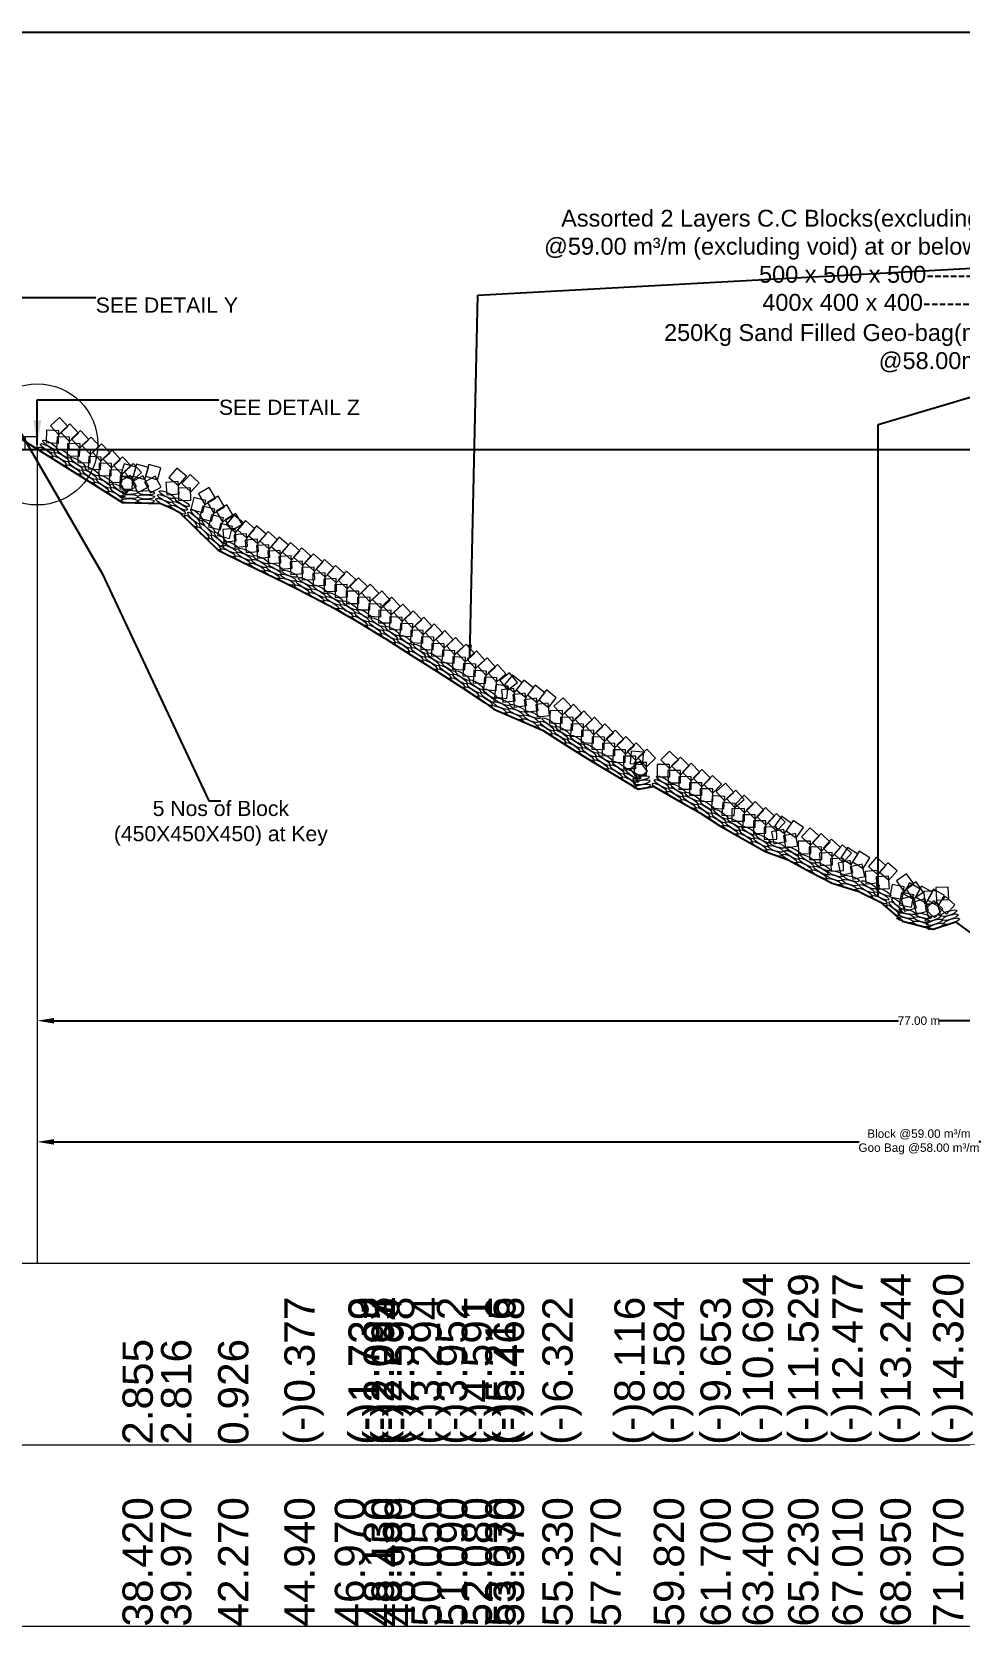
# Model space of a CAD drawing. Header units: inches. Extents: x 89000 to 215021, y -28933 to 1384.
# Drawn here: x 162422 to 165180, y -3401 to 1384 of the extents above; entities that cross this region are included whole.
import ezdxf

# ---------------------------------------------------------------- set-up
doc = ezdxf.new("R2010")
doc.units = ezdxf.units.IN
doc.header["$LTSCALE"] = 7
doc.header["$MEASUREMENT"] = 0
doc.header["$PDMODE"] = 3
for name, color, linetype, lineweight in [('Bed Level Divider', 7, 'Continuous', 9), ('Cross section Data Border', 7, 'Continuous', 9), ('Cross Section Labels', 7, 'Continuous', 9), ('Existing_Bed_Level for Xsection', 7, 'Continuous', 25), ('Long Section Labels', 7, 'Continuous', 9)]:
    doc.layers.add(name, color=color, linetype=linetype, lineweight=lineweight)
doc.styles.get("Standard").update_dxf_attribs({"font": 'arial.ttf'})
doc.dimstyles.new('Appron Lebeling Style', dxfattribs={"dimtxt": 50, "dimasz": 50, "dimexe": 0.18, "dimexo": 0.0625, "dimgap": 0.09, "dimtad": 0, "dimtih": 1, "dimtoh": 1, "dimdec": 4, "dimzin": 0, "dimdsep": 46, "dimtxsty": 'Standard', "dimcen": 0.09, "dimse1": 1, "dimse2": 1, "dimadec": 0, "dimazin": 0, "dimtfac": 1, "dimtdec": 4, "dimtofl": 0, "dimtmove": 0, "dimatfit": 3, "dimfxl": 1, "dimtolj": 1, "dimtzin": 0, "dimarcsym": 0})
doc.dimstyles.get("Standard").update_dxf_attribs({"dimtxt": 0.18, "dimasz": 0.18, "dimexe": 0.18, "dimexo": 0.0625, "dimgap": 0.09, "dimtad": 0, "dimtih": 1, "dimtoh": 1, "dimdec": 4, "dimzin": 0, "dimdsep": 46, "dimtxsty": 'Standard', "dimcen": 0.09, "dimadec": 0, "dimazin": 0, "dimtfac": 1, "dimtdec": 4, "dimtofl": 0, "dimtmove": 0, "dimatfit": 3, "dimfxl": 1, "dimtolj": 1, "dimtzin": 0, "dimarcsym": 0})

# ---------------------------------------------------------------- blocks, each defined once
blk = doc.blocks.new('*D1')
at = {"layer": 'Cross Section Labels', "color": 0, "lineweight": -2, "transparency": 16777216}
for p, q in [((162487.4, -1552.7), (164996.9, -1552.7)), ((167628.8, -1552.7), (165119.3, -1552.7))]:
    blk.add_line(p, q, dxfattribs=at)
at = {"layer": 'Cross Section Labels', "color": 0, "transparency": 16777216}
for points in [[(162487.4, -1544.4), (162487.4, -1561), (162437.4, -1552.7)], [(167628.8, -1544.4), (167628.8, -1561), (167678.8, -1552.7)]]:
    blk.add_solid(points, dxfattribs=at)
at = {"layer": 'Defpoints', "color": 0, "transparency": 16777216}
for p in [(162437.4, 144.7), (167678.8, -1467.7), (167678.8, -1552.7)]:
    blk.add_point(p, dxfattribs=at)
at = {"layer": 'Cross Section Labels', "color": 0, "transparency": 16777216, "insert": (165058.1, -1552.7), "char_height": 25, "attachment_point": 5}
blk.add_mtext('\\A1;77.00 m', dxfattribs=at)
blk = doc.blocks.new('*D2')
at = {"layer": 'Cross Section Labels', "color": 0, "lineweight": -2, "transparency": 16777216}
for p, q in [((162487.4, -1912.7), (164880.2, -1912.7)), ((167628.8, -1912.7), (165236, -1912.7))]:
    blk.add_line(p, q, dxfattribs=at)
at = {"layer": 'Cross Section Labels', "color": 0, "transparency": 16777216}
for points in [[(162487.4, -1904.4), (162487.4, -1921), (162437.4, -1912.7)], [(167628.8, -1904.4), (167628.8, -1921), (167678.8, -1912.7)]]:
    blk.add_solid(points, dxfattribs=at)
at = {"layer": 'Defpoints', "color": 0, "transparency": 16777216}
for p in [(162437.4, 144.7), (167678.8, -1467.7), (167678.8, -1912.7)]:
    blk.add_point(p, dxfattribs=at)
at = {"layer": 'Cross Section Labels', "color": 0, "transparency": 16777216, "insert": (165058.1, -1912.7), "char_height": 25, "attachment_point": 5}
blk.add_mtext('\\A1;Block @59.00 m³/m ^JGoo Bag @58.00 m³/m ', dxfattribs=at)

msp = doc.modelspace()

# ---------------------------------------------------------------- linework, layer by layer
msp.add_lwpolyline([(157568.09036, 1384.10087), (169568.09036, 1384.10087), (169568.09036, -7101.09913), (157568.09036, -7101.09913)], close=True)
at = {"layer": 'Bed Level Divider'}
msp.add_line((162437.4421, 144.71449), (162437.4421, -2272.68551), dxfattribs=at)
at = {"layer": 'Cross section Data Border'}
for points in [[(168525.40624, -3352.68551), (158235.38224, -3352.68551), (158235.38224, -2272.68551), (168525.40624, -2272.68551)], [(158235.38224, -2812.68551), (168525.40624, -2812.68551)]]:
    msp.add_lwpolyline(points, dxfattribs=at)
at = {"layer": 'Cross Section Labels'}
msp.add_circle((162437.4421, 159.47449), 180, dxfattribs=at)
at = {"layer": 'Existing_Bed_Level for Xsection'}
for points in [[(162005.16611, 415.70021), (162690.76811, -12.70879), (162805.15811, -15.58699), (162840.58211, -32.11819), (162859.03211, -42.15499), (162974.89811, -155.06899), (163059.76811, -195.95419), (163171.94411, -251.23039), (163177.84811, -253.51819), (163210.32011, -269.60659), (163321.75811, -328.20379), (163362.34811, -351.30319), (163363.82411, -351.74599), (163407.36611, -378.01879), (163408.10411, -378.16639), (163430.98211, -392.70499), (163467.88211, -415.14019), (163470.09611, -416.54239), (163549.06211, -466.50499), (163625.81411, -515.06539), (163698.87611, -562.22359), (163768.98611, -608.34859), (163794.07811, -626.94619), (163938.72611, -689.97139), (164010.31211, -734.91559), (164081.89811, -779.19559), (164152.74611, -822.36859), (164223.59411, -864.43459), (164270.08811, -856.90699), (164340.19811, -896.98039), (164408.83211, -935.79919), (164466.39611, -973.80619), (164534.29211, -1012.62499), (164601.45011, -1050.26299), (164669.34611, -1074.24799), (164735.02811, -1109.96719), (164800.71011, -1144.21039), (164879.67611, -1169.15479), (164943.88211, -1200.81499), (165009.56411, -1256.68159), (165100.33811, -1280.22379), (165166.75811, -1259.04319), (165233.91611, -1308.41539)], [(160941.27129, 144.71449), (169611.29529, 144.71449)]]:
    msp.add_lwpolyline(points, dxfattribs=at)
at = {"layer": 'Long Section Labels'}
for points in [[(162528.44069, 212.88019), (162503.28029, 239.87212), (162476.28836, 214.71172), (162501.44876, 187.71979)], [(162501.90385, 200.28642), (162465.0271, 201.59619), (162463.71733, 164.71944), (162500.59408, 163.40967)], [(162559.73372, 193.32626), (162534.57332, 220.31819), (162507.58139, 195.15779), (162532.74179, 168.16586)], [(162591.02675, 173.77233), (162565.86635, 200.76426), (162538.87442, 175.60385), (162564.03482, 148.61193)], [(162437.4421, 181.61449), (162400.5421, 181.61449), (162400.5421, 144.71449), (162437.4421, 144.71449)], [(162533.19688, 180.73248), (162496.32013, 182.04225), (162495.01036, 145.1655), (162531.88711, 143.85574)], [(162564.48991, 161.17855), (162527.61316, 162.48832), (162526.30339, 125.61157), (162563.18014, 124.3018)], [(162622.31978, 154.21839), (162597.15938, 181.21032), (162570.16745, 156.04992), (162595.32785, 129.05799)], [(162653.61281, 134.66446), (162628.45241, 161.65639), (162601.46048, 136.49599), (162626.62088, 109.50406)], [(162595.78294, 141.62462), (162558.90619, 142.93439), (162557.59642, 106.05764), (162594.47317, 104.74787)], [(162627.07597, 122.07068), (162590.19922, 123.38045), (162588.88945, 86.50371), (162625.7662, 85.19394)], [(162658.369, 102.51675), (162621.49225, 103.82652), (162620.18248, 66.94977), (162657.05923, 65.64)], [(162684.90584, 115.11053), (162659.74544, 142.10246), (162632.75351, 116.94206), (162657.91391, 89.95013)], [(162716.19887, 95.55659), (162691.03847, 122.54852), (162664.04654, 97.38812), (162689.20694, 70.39619)], [(162730.95454, 91.46575), (162695.56548, 101.91678), (162685.11444, 66.52771), (162720.50351, 56.07668)], [(162747.4919, 76.00266), (162722.33149, 102.99459), (162695.33957, 77.83419), (162720.49997, 50.84226)], [(162767.84287, 90.53759), (162732.4538, 100.98862), (162722.00277, 65.59955), (162757.39183, 55.14852)], [(162804.73119, 89.60943), (162769.34213, 100.06046), (162758.89109, 64.6714), (162794.28016, 54.22036)], [(162689.66203, 82.96282), (162652.78528, 84.27259), (162651.47551, 47.39584), (162688.35226, 46.08607)], [(162714.50629, 67.12931), (162682.08543, 49.50836), (162699.70638, 17.0875), (162732.12724, 34.70844)], [(162720.95506, 63.40889), (162684.07831, 64.71865), (162682.76854, 27.84191), (162719.64529, 26.53214)], [(162751.39462, 66.20115), (162718.97376, 48.5802), (162736.5947, 16.15934), (162769.01556, 33.78029)], [(162788.28294, 65.27299), (162755.86208, 47.65205), (162773.48303, 15.23118), (162805.90389, 32.85213)], [(162855.82212, 49.59956), (162819.05968, 46.41636), (162822.24287, 9.65392), (162859.00532, 12.83712)], [(162880.63104, 65.32611), (162852.37576, 89.05897), (162828.6429, 60.80369), (162856.89818, 37.07082)], [(162919.02185, 45.04159), (162892.28112, 70.46881), (162866.85391, 43.72809), (162893.59463, 18.30087)], [(162893.29187, 30.87208), (162856.40319, 29.95798), (162857.3173, -6.9307), (162894.20597, -6.01659)], [(162938.45517, -6.92002), (162902.6977, 2.19116), (162893.58653, -33.56631), (162929.344, -42.67749)], [(162967.06119, -0.24895), (162948.20678, 31.47046), (162916.48736, 12.61605), (162935.34177, -19.10336)], [(162993.4879, -26.00238), (162974.63349, 5.71704), (162942.91408, -13.13737), (162961.76848, -44.85678)], [(162964.88189, -32.67344), (162929.12442, -23.56227), (162920.01325, -59.31973), (162955.77071, -68.43091)], [(163019.91461, -51.7558), (163001.06021, -20.03638), (162969.34079, -38.89079), (162988.1952, -70.61021)], [(163046.34133, -77.50922), (163027.48692, -45.78981), (162995.76751, -64.64421), (163014.62191, -96.36363)], [(162991.3086, -58.42686), (162955.55113, -49.31569), (162946.43996, -85.07316), (162982.19743, -94.18433)], [(163017.73532, -84.18028), (162981.97785, -75.06911), (162972.86667, -110.82658), (163008.62414, -119.93775)], [(163025.93866, -90.30236), (162989.13983, -93.03296), (162991.87042, -129.83179), (163028.66925, -127.10119)], [(163050.93922, -74.88228), (163022.97811, -50.80353), (162998.89936, -78.76464), (163026.86047, -102.84339)], [(163084.18284, -90.89703), (163056.22172, -66.81828), (163032.14297, -94.77939), (163060.10409, -118.85814)], [(163117.42645, -106.91178), (163089.46534, -82.83303), (163065.38659, -110.79414), (163093.3477, -134.87289)], [(163059.18227, -106.31711), (163022.38344, -109.04771), (163025.11404, -145.84654), (163061.91287, -143.11594)], [(163092.42589, -122.33186), (163055.62706, -125.06245), (163058.35765, -161.86128), (163095.15648, -159.13069)], [(163126.18792, -138.93594), (163089.36622, -141.3386), (163091.76887, -178.16029), (163128.59057, -175.75764)], [(163151.32486, -123.7392), (163123.57937, -99.4123), (163099.25248, -127.15779), (163126.99797, -151.48469)], [(163184.42448, -140.04947), (163156.67899, -115.72258), (163132.3521, -143.46807), (163160.09759, -167.79496)], [(163217.52411, -156.35975), (163189.77862, -132.03285), (163165.45172, -159.77834), (163193.19721, -184.10524)], [(163159.28754, -155.24622), (163122.46584, -157.64887), (163124.8685, -194.47056), (163161.69019, -192.06791)], [(163192.38716, -171.55649), (163155.56547, -173.95914), (163157.96812, -210.78084), (163194.78981, -208.37819)], [(163225.85605, -187.45952), (163189.02924, -189.78251), (163191.35223, -226.60932), (163228.17904, -224.28633)], [(163251.02581, -172.31719), (163223.33301, -147.93033), (163198.94615, -175.62313), (163226.63895, -200.00999)], [(163286.03877, -190.49954), (163258.94146, -165.45267), (163233.89459, -192.54999), (163260.9919, -217.59685)], [(163318.69882, -207.6731), (163291.6015, -182.62623), (163266.55464, -209.72355), (163293.65195, -234.77042)], [(163260.51155, -205.03117), (163223.63948, -206.46638), (163225.07468, -243.33845), (163261.94676, -241.90325)], [(163293.1716, -222.20473), (163256.29952, -223.63994), (163257.73473, -260.51202), (163294.60681, -259.07681)], [(163351.35887, -224.84666), (163324.26155, -199.7998), (163299.21469, -226.89711), (163326.312, -251.94398)], [(163384.01892, -242.02022), (163356.9216, -216.97336), (163331.87473, -244.07067), (163358.97205, -269.11754)], [(163418.95227, -262.39115), (163392.70353, -236.45635), (163366.76873, -262.70509), (163393.01747, -288.63989)], [(163325.83165, -239.37829), (163288.95957, -240.8135), (163290.39478, -277.68558), (163327.26686, -276.25037)], [(163358.4917, -256.55186), (163321.61962, -257.98706), (163323.05483, -294.85914), (163359.92691, -293.42393)], [(163392.95558, -276.06518), (163356.05616, -276.27248), (163356.26346, -313.1719), (163393.16288, -312.9646)], [(163452.97631, -282.57514), (163427.39806, -255.97884), (163400.80176, -281.55708), (163426.38, -308.15338)], [(163486.44427, -303.19376), (163461.48974, -276.01139), (163434.30737, -300.96592), (163459.2619, -328.14829)], [(163426.63908, -295.58119), (163389.74639, -294.84662), (163389.01182, -331.73931), (163425.90451, -332.47388)], [(163459.81248, -315.58549), (163422.94676, -313.99549), (163421.35676, -350.86122), (163458.22248, -352.45122)], [(163489.79055, -334.19962), (163452.90055, -333.34063), (163452.04156, -370.23063), (163488.93156, -371.08962)], [(163516.1715, -321.28247), (163490.6831, -294.60005), (163464.00068, -320.08844), (163489.48907, -346.77087)], [(163549.03611, -341.88952), (163524.02786, -314.75656), (163496.8949, -339.76482), (163521.90316, -366.89777)], [(163580.21872, -361.61907), (163555.21046, -334.48612), (163528.07751, -359.49437), (163553.08576, -386.62733)], [(163522.42889, -354.3339), (163485.56009, -352.81684), (163484.04302, -389.68564), (163520.91182, -391.20271)], [(163553.61149, -374.06346), (163516.74269, -372.54639), (163515.22562, -409.41519), (163552.09442, -410.93226)], [(163611.40132, -381.34862), (163586.39306, -354.21567), (163559.26011, -379.22392), (163584.26837, -406.35688)], [(163642.58307, -401.07698), (163617.57447, -373.94434), (163590.44184, -398.95295), (163615.45044, -426.08558)], [(163584.7941, -393.79301), (163547.9253, -392.27594), (163546.40823, -429.14474), (163583.27703, -430.66181)], [(163615.97601, -413.52171), (163579.10719, -412.00511), (163577.59059, -448.87393), (163614.45941, -450.39053)], [(163673.76593, -420.80613), (163648.75732, -393.6735), (163621.62469, -418.6821), (163646.63329, -445.81473)], [(163705.62883, -441.25535), (163680.86711, -413.89722), (163653.50898, -438.65894), (163678.2707, -466.01707)], [(163647.15886, -433.25086), (163610.29004, -431.73426), (163608.77345, -468.60308), (163645.64227, -470.11968)], [(163678.91009, -453.45847), (163642.05653, -451.60786), (163640.20591, -488.46143), (163677.05948, -490.31204)], [(163709.9129, -473.46938), (163673.05933, -471.61876), (163671.20872, -508.47233), (163708.06228, -510.32294)], [(163736.63163, -461.26625), (163711.86991, -433.90812), (163684.51178, -458.66984), (163709.2735, -486.02797)], [(163767.63444, -481.27715), (163742.87272, -453.91902), (163715.51459, -478.68074), (163740.27631, -506.03887)], [(163799.17318, -502.16142), (163774.65129, -474.58812), (163747.07799, -499.11001), (163771.59988, -526.68331)], [(163740.9157, -493.48028), (163704.06214, -491.62966), (163702.21152, -528.48323), (163739.06509, -530.33384)], [(163772.34891, -514.13077), (163735.51291, -511.95843), (163733.34056, -548.79443), (163770.17657, -550.96677)], [(163830.00007, -522.44227), (163805.47818, -494.86897), (163777.90488, -519.39085), (163802.42677, -546.96416)], [(163864.40064, -547.96004), (163841.45833, -519.05918), (163812.55746, -542.00149), (163835.49978, -570.90236)], [(163878.45893, -548.92824), (163849.60273, -525.92977), (163826.60426, -554.78598), (163855.46046, -577.78445)], [(163803.1758, -534.41162), (163766.3398, -532.23928), (163764.16746, -569.07528), (163801.00346, -571.24762)], [(163836.94927, -558.41132), (163800.29228, -554.18339), (163796.06436, -590.84038), (163832.72135, -595.0683)], [(163854.0626, -565.28752), (163817.39416, -569.41496), (163821.52161, -606.0834), (163858.19004, -601.95596)], [(163912.28728, -563.66774), (163883.43108, -540.66927), (163860.43261, -569.52547), (163889.28881, -592.52394)], [(163946.11563, -578.40724), (163917.25943, -555.40877), (163894.26096, -584.26497), (163923.11716, -607.26344)], [(163979.94398, -593.14673), (163951.08778, -570.14826), (163928.08931, -599.00446), (163956.94551, -622.00293)], [(163887.89095, -580.02702), (163851.22251, -584.15446), (163855.34996, -620.8229), (163892.01839, -616.69545)], [(163921.7193, -594.76651), (163885.05086, -598.89395), (163889.17831, -635.56239), (163925.84674, -631.43495)], [(163955.54765, -609.50601), (163918.87921, -613.63345), (163923.00666, -650.30189), (163959.67509, -646.17444)], [(164025.30808, -620.00724), (164000.20531, -592.9617), (163973.15978, -618.06448), (163998.26255, -645.11001)], [(164056.55934, -639.62787), (164031.45656, -612.58234), (164004.41103, -637.68511), (164029.51381, -664.73064)], [(163998.74444, -632.54438), (163961.87057, -631.15597), (163960.48216, -668.02984), (163997.35603, -669.41825)], [(164029.9957, -652.16502), (163993.12183, -650.7766), (163991.73341, -687.65047), (164028.60728, -689.03889)], [(164087.29732, -658.73237), (164062.01437, -631.8552), (164035.1372, -657.13815), (164060.42015, -684.01532)], [(164118.679, -678.14371), (164093.39604, -651.26654), (164066.51888, -676.5495), (164091.80183, -703.42667)], [(164060.81806, -671.44675), (164023.93573, -670.30479), (164022.79377, -707.18712), (164059.67609, -708.32908)], [(164092.19974, -690.8581), (164055.31741, -689.71614), (164054.17545, -726.59846), (164091.05777, -727.74043)], [(164123.58141, -710.26945), (164086.69909, -709.12748), (164085.55712, -746.00981), (164122.43945, -747.15177)], [(164150.06068, -697.55506), (164124.77772, -670.67789), (164097.90055, -695.96084), (164123.18351, -722.83801)], [(164181.01934, -716.30411), (164155.55773, -689.59612), (164128.84974, -715.05774), (164154.31136, -741.76572)], [(164212.52975, -735.50577), (164187.06814, -708.79778), (164160.36016, -734.25939), (164185.82177, -760.96738)], [(164154.62544, -729.19478), (164117.73632, -728.29877), (164116.84032, -765.18789), (164153.72944, -766.0839)], [(164186.13586, -748.39644), (164149.24674, -747.50043), (164148.35073, -784.38955), (164185.23985, -785.28556)], [(164243.24782, -753.66465), (164217.48147, -727.25054), (164191.06736, -753.01689), (164216.83371, -779.431)], [(164239.91531, -755.26119), (164203.20518, -751.5227), (164199.4667, -788.23284), (164236.17683, -791.97132)], [(164274.97646, -772.50353), (164249.21011, -746.08942), (164222.796, -771.85577), (164248.56236, -798.26988)], [(164343.10843, -777.38819), (164316.90842, -751.40416), (164290.92439, -777.60417), (164317.1244, -803.5882)], [(164217.00356, -766.85728), (164180.10659, -766.38456), (164179.63386, -803.28153), (164216.53084, -803.75426)], [(164228.24234, -782.21576), (164199.63157, -805.51884), (164222.93465, -834.12961), (164251.54542, -810.82653)], [(164248.7322, -785.69616), (164211.83523, -785.22344), (164211.3625, -822.12041), (164248.25948, -822.59314)], [(164317.08611, -791.01339), (164280.18637, -791.15142), (164280.32439, -828.05116), (164317.22413, -827.91314)], [(164349.12221, -809.32455), (164312.22246, -809.46258), (164312.36049, -846.36232), (164349.26023, -846.22429)], [(164375.14452, -795.69935), (164348.94452, -769.71532), (164322.96049, -795.91533), (164349.16049, -821.89936)], [(164407.18062, -814.01051), (164380.98061, -788.02648), (164354.99659, -814.22649), (164381.19659, -840.21051)], [(164438.91917, -831.87435), (164412.60186, -806.00914), (164386.73664, -832.32644), (164413.05395, -858.19166)], [(164381.1583, -827.63571), (164344.25856, -827.77374), (164344.39659, -864.67348), (164381.29633, -864.53545)], [(164412.95877, -845.61716), (164376.06003, -845.92214), (164376.36501, -882.82088), (164413.26375, -882.5159)], [(164471.03779, -850.04037), (164444.72048, -824.17515), (164418.85527, -850.49246), (164445.17257, -876.35768)], [(164507.64138, -874.85374), (164483.16493, -847.2401), (164455.55129, -871.71655), (164480.02774, -899.33019)], [(164445.07739, -863.78317), (164408.17865, -864.08816), (164408.48363, -900.9869), (164445.38237, -900.68191)], [(164480.79744, -886.77891), (164443.96507, -884.54592), (164441.73208, -921.37829), (164478.56445, -923.61128)], [(164511.5909, -907.11049), (164474.75852, -904.8775), (164472.52553, -941.70987), (164509.35791, -943.94286)], [(164538.43484, -895.18531), (164513.95838, -867.57167), (164486.34474, -892.04813), (164510.8212, -919.66177)], [(164565.22243, -909.04496), (164539.02557, -883.05777), (164513.03838, -909.25464), (164539.23524, -935.24183)], [(164597.25632, -927.35999), (164571.05945, -901.3728), (164545.07226, -927.56967), (164571.26913, -953.55686)], [(164539.19847, -922.66702), (164502.29872, -922.80059), (164502.43229, -959.70035), (164539.33204, -959.56678)], [(164571.23236, -940.98205), (164534.3326, -941.11562), (164534.46617, -978.01538), (164571.36593, -977.88181)], [(164628.70631, -944.86467), (164602.28803, -919.1026), (164576.52596, -945.52089), (164602.94424, -971.28295)], [(164660.89575, -962.9049), (164634.47746, -937.14283), (164608.7154, -963.56112), (164635.13368, -989.32319)], [(164679.78296, -966.35804), (164649.36097, -945.47474), (164628.47767, -975.89673), (164658.89966, -996.78003)], [(164602.79987, -958.70892), (164565.90261, -959.15824), (164566.35193, -996.05551), (164603.24919, -995.60618)], [(164634.98931, -976.74915), (164598.09204, -977.19848), (164598.54137, -1014.09574), (164635.43863, -1013.64642)], [(164656.61465, -984.41452), (164620.33365, -991.14495), (164627.06407, -1027.42595), (164663.34508, -1020.69553)], [(164691.4075, -996.70547), (164655.1265, -1003.4359), (164661.85692, -1039.7169), (164698.13793, -1032.98648)], [(164714.57581, -978.64899), (164684.15382, -957.76569), (164663.27052, -988.18768), (164693.69251, -1009.07099)], [(164761.65403, -1004.62501), (164734.90977, -979.2015), (164709.48626, -1005.94575), (164736.23052, -1031.36926)], [(164794.07062, -1022.25381), (164767.32637, -996.8303), (164741.90286, -1023.57455), (164768.64711, -1048.99806)], [(164735.92601, -1018.79809), (164699.03746, -1019.71731), (164699.95668, -1056.60586), (164736.84523, -1055.68664)], [(164768.3426, -1036.42689), (164731.45406, -1037.34611), (164732.37328, -1074.23466), (164769.26183, -1073.31544)], [(164825.23098, -1038.29263), (164798.04578, -1013.34119), (164773.09433, -1040.52639), (164800.27953, -1065.47784)], [(164857.9512, -1055.35127), (164830.766, -1030.39982), (164805.81455, -1057.58502), (164832.99976, -1082.53647)], [(164876.67756, -1057.8882), (164845.57102, -1038.03893), (164825.72175, -1069.14547), (164856.82829, -1088.99474)], [(164911.86376, -1069.00309), (164880.75723, -1049.15383), (164860.90796, -1080.26037), (164892.0145, -1100.10963)], [(164799.75501, -1052.91392), (164762.88821, -1054.47875), (164764.45303, -1091.34555), (164801.31984, -1089.78072)], [(164832.47523, -1069.97255), (164795.60843, -1071.53738), (164797.17326, -1108.40418), (164834.04006, -1106.83936)], [(164854.12907, -1076.71299), (164818.09471, -1084.65873), (164826.04045, -1120.69309), (164862.07481, -1112.74735)], [(164889.31527, -1087.82788), (164853.28091, -1095.77363), (164861.22666, -1131.80799), (164897.26102, -1123.86224)], [(164959.89927, -1091.36637), (164932.16044, -1067.03188), (164907.82596, -1094.77071), (164935.56479, -1119.1052)], [(164992.99443, -1107.6857), (164965.2556, -1083.35121), (164940.92111, -1111.09004), (164968.65994, -1135.42453)], [(164934.75817, -1106.55623), (164897.93582, -1108.9488), (164900.32839, -1145.77115), (164937.15074, -1143.37858)], [(164967.85333, -1122.87556), (164931.03097, -1125.26814), (164933.42354, -1162.09049), (164970.2459, -1159.69792)], [(165014.48354, -1155.02089), (164978.1918, -1148.34863), (164971.51954, -1184.64038), (165007.81129, -1191.31264)], [(165042.57295, -1146.43065), (165021.61672, -1116.05885), (164991.24492, -1137.01509), (165012.20115, -1167.38689)], [(165062.26587, -1161.68741), (165030.16587, -1143.48852), (165011.96697, -1175.58852), (165044.06697, -1193.78742)], [(165070.68072, -1170.33804), (165049.72448, -1139.96625), (165019.35268, -1160.92248), (165040.30892, -1191.29428)], [(165042.59131, -1178.92829), (165006.29956, -1172.25603), (164999.62731, -1208.54778), (165035.91905, -1215.22003)], [(165040.73049, -1181.66326), (165005.15989, -1191.47867), (165014.97529, -1227.04927), (165050.5459, -1217.23387)], [(165076.44879, -1190.92679), (165040.87819, -1200.74219), (165050.69359, -1236.3128), (165086.2642, -1226.49739)], [(165097.98417, -1170.95094), (165065.88417, -1152.75204), (165047.68527, -1184.85205), (165079.78527, -1203.05094)], [(165109.92064, -1166.75881), (165073.06086, -1168.48122), (165074.78327, -1205.341), (165111.64305, -1203.61859)], [(165102.35519, -1195.14139), (165077.49846, -1222.41323), (165104.77029, -1247.26996), (165129.62702, -1219.99813)], [(165133.70247, -1180.21447), (165101.60247, -1162.01557), (165083.40357, -1194.11557), (165115.50357, -1212.31447)], [(165145.07641, -1155.54803), (165108.21664, -1157.27043), (165109.93904, -1194.13021), (165146.79882, -1192.4078)], [(165137.51096, -1183.93061), (165112.65423, -1211.20244), (165139.92606, -1236.05917), (165164.7828, -1208.78734)], [(165112.16709, -1200.19032), (165076.59649, -1210.00572), (165086.4119, -1245.57633), (165121.9825, -1235.76092)]]:
    msp.add_lwpolyline(points, close=True, dxfattribs=at)
for centre, major_axis in [((162461.59491, 137.01921), (20.82864, -13.0151)), ((162468.24324, 147.65884), (20.82864, -13.0151)), ((162474.89158, 158.29847), (20.82864, -13.0151)), ((162516.54886, 132.26827), (20.82864, -13.0151)), ((162503.25219, 110.98901), (20.82864, -13.0151)), ((162509.90052, 121.62864), (20.82864, -13.0151)), ((162544.90947, 84.95881), (20.82864, -13.0151)), ((162551.55781, 95.59844), (20.82864, -13.0151)), ((162558.20614, 106.23807), (20.82864, -13.0151)), ((162599.86342, 80.20788), (20.82864, -13.0151)), ((162586.56675, 58.92862), (20.82864, -13.0151)), ((162593.21509, 69.56825), (20.82864, -13.0151)), ((162628.22403, 32.89842), (20.82864, -13.0151)), ((162634.87237, 43.53805), (20.82864, -13.0151)), ((162641.52071, 54.17768), (20.82864, -13.0151)), ((162669.88131, 6.86823), (20.82864, -13.0151)), ((162676.52965, 17.50786), (20.82864, -13.0151)), ((162683.17799, 28.14749), (20.82864, -13.0151)), ((162711.80543, 4.70937), (24.55287, -0.61778)), ((162712.12101, 17.2514), (24.55287, -0.61778)), ((162760.91117, 3.47381), (24.55287, -0.61778)), ((162761.22674, 16.01584), (24.55287, -0.61778)), ((162811.78709, -12.63107), (22.25644, -10.38634)), ((162817.09261, -1.26209), (22.25644, -10.38634)), ((162822.39813, 10.10688), (22.25644, -10.38634)), ((162868.23571, -12.3283), (21.57486, -11.73672)), ((162711.48986, -7.83266), (24.55287, -0.61778)), ((162760.5956, -9.06822), (24.55287, -0.61778)), ((162856.24507, -34.36992), (21.57486, -11.73672)), ((162862.24039, -23.34911), (21.57486, -11.73672)), ((162902.63129, -59.23398), (17.58962, -17.14148)), ((162911.38746, -50.2489), (17.58962, -17.14148)), ((162893.87513, -68.21906), (17.58962, -17.14148)), ((162929.05437, -102.50202), (17.58962, -17.14148)), ((162937.81054, -93.51694), (17.58962, -17.14148)), ((162946.5667, -84.53185), (17.58962, -17.14148)), ((162964.23362, -136.78498), (17.58962, -17.14148)), ((162972.98978, -127.79989), (17.58962, -17.14148)), ((162981.74594, -118.81481), (17.58962, -17.14148)), ((163008.39404, -151.18927), (22.12695, -10.65942)), ((163013.83905, -139.88645), (22.12695, -10.65942)), ((163002.94902, -162.4921), (22.12695, -10.65942)), ((163047.20292, -183.81094), (22.12695, -10.65942)), ((163052.64793, -172.50811), (22.12695, -10.65942)), ((163058.09295, -161.20528), (22.12695, -10.65942)), ((163096.92713, -194.15779), (22.03111, -10.85612)), ((163102.47262, -182.90392), (22.03111, -10.85612)), ((163146.53484, -204.61615), (22.03111, -10.85612)), ((163091.38164, -205.41166), (22.03111, -10.85612)), ((163135.44385, -227.1239), (22.03111, -10.85612)), ((163140.98934, -215.87002), (22.03111, -10.85612)), ((163179.18867, -248.18395), (22.90136, -8.87428)), ((163183.7218, -236.48554), (22.90136, -8.87428)), ((163188.25494, -224.78713), (22.90136, -8.87428)), ((163235.44119, -248.25152), (21.73853, -11.43072)), ((163223.76317, -270.46035), (21.73853, -11.43072)), ((163229.60218, -259.35594), (21.73853, -11.43072)), ((163267.24022, -293.3218), (21.73853, -11.43072)), ((163273.07924, -282.21738), (21.73853, -11.43072)), ((163278.91825, -271.11297), (21.73853, -11.43072)), ((163322.3953, -293.97441), (21.73853, -11.43072)), ((163310.71728, -316.18325), (21.73853, -11.43072)), ((163316.55629, -305.07883), (21.73853, -11.43072)), ((163353.8448, -340.11832), (21.34607, -12.14785)), ((163360.05013, -329.21438), (21.34607, -12.14785)), ((163366.25547, -318.31044), (21.34607, -12.14785)), ((163409.3334, -343.44507), (21.02906, -12.68872)), ((163396.37016, -364.92908), (21.02906, -12.68872)), ((163402.85178, -354.18707), (21.02906, -12.68872)), ((163438.20087, -390.62411), (20.98614, -12.75958)), ((163444.71869, -379.90402), (20.98614, -12.75958)), ((163451.2365, -369.18393), (20.98614, -12.75958)), ((163493.58444, -395.15918), (20.75514, -13.13199)), ((163480.16835, -416.36335), (20.75514, -13.13199)), ((163486.8764, -405.76126), (20.75514, -13.13199)), ((163521.67863, -442.62733), (20.75514, -13.13199)), ((163528.38668, -432.02524), (20.75514, -13.13199)), ((163535.09473, -421.42316), (20.75514, -13.13199)), ((163563.18893, -468.89113), (20.75531, -13.13172)), ((163569.89684, -458.28896), (20.75531, -13.13172)), ((163576.60475, -447.68678), (20.75531, -13.13172)), ((163611.40746, -484.5524), (20.75531, -13.13172)), ((163618.11537, -473.95023), (20.75531, -13.13172)), ((163604.69955, -495.15458), (20.75531, -13.13172)), ((163646.15972, -521.60252), (20.63547, -13.31926)), ((163652.96343, -511.06157), (20.63547, -13.31926)), ((163659.76713, -500.52062), (20.63547, -13.31926)), ((163694.23436, -537.70008), (20.63547, -13.31926)), ((163701.03806, -527.15913), (20.63547, -13.31926)), ((163687.43065, -548.24103), (20.63547, -13.31926)), ((163728.5976, -575.13944), (20.51838, -13.49893)), ((163735.49309, -564.6583), (20.51838, -13.49893)), ((163742.38858, -554.17715), (20.51838, -13.49893)), ((163783.42534, -581.17502), (20.51838, -13.49893)), ((163769.63436, -602.1373), (20.51838, -13.49893)), ((163776.52985, -591.65616), (20.51838, -13.49893)), ((163809.91029, -627.87521), (22.51615, -9.81061)), ((163814.92172, -616.37357), (22.51615, -9.81061)), ((163819.93315, -604.87193), (22.51615, -9.81061)), ((163864.96545, -624.49315), (22.51615, -9.81061)), ((163854.94259, -647.49643), (22.51615, -9.81061)), ((163859.95402, -635.99479), (22.51615, -9.81061)), ((163899.97489, -667.11765), (22.51615, -9.81061)), ((163904.98632, -655.61601), (22.51615, -9.81061)), ((163909.99775, -644.11437), (22.51615, -9.81061)), ((163952.22116, -677.09483), (20.80083, -13.05949)), ((163958.89217, -666.46941), (20.80083, -13.05949)), ((163945.55014, -687.72026), (20.80083, -13.05949)), ((163987.15181, -713.83924), (20.80083, -13.05949)), ((163993.82283, -703.21382), (20.80083, -13.05949)), ((164000.49384, -692.58839), (20.80083, -13.05949)), ((164035.38076, -729.16519), (20.88764, -12.92019)), ((164041.98062, -718.49542), (20.88764, -12.92019)), ((164028.7809, -739.83496), (20.88764, -12.92019)), ((164070.55619, -765.67535), (20.88764, -12.92019)), ((164077.15605, -755.00558), (20.88764, -12.92019)), ((164083.7559, -744.33581), (20.88764, -12.92019)), ((164118.93566, -780.59907), (20.97333, -12.78062)), ((164125.46423, -769.88553), (20.97333, -12.78062)), ((164112.4071, -791.31261), (20.97333, -12.78062)), ((164154.35376, -816.87386), (20.97333, -12.78062)), ((164160.88233, -806.16032), (20.97333, -12.78062)), ((164167.41089, -795.44678), (20.97333, -12.78062)), ((164209.32815, -820.3588), (21.11858, -12.53916)), ((164196.51771, -841.93427), (21.11858, -12.53916)), ((164202.92293, -831.14653), (21.11858, -12.53916)), ((164232.30816, -832.12968), (24.24493, 3.92537)), ((164234.31331, -844.5144), (24.24493, 3.92537)), ((164236.31846, -856.89913), (24.24493, 3.92537)), ((164287.03029, -860.23731), (21.32323, -12.18791)), ((164293.25608, -849.34504), (21.32323, -12.18791)), ((164299.48187, -838.45277), (21.32323, -12.18791)), ((164335.90253, -873.72085), (21.32323, -12.18791)), ((164342.12832, -862.82858), (21.32323, -12.18791)), ((164329.67674, -884.61313), (21.32323, -12.18791)), ((164372.37322, -908.84351), (21.37815, -12.0913)), ((164378.54967, -897.92318), (21.37815, -12.0913)), ((164384.72612, -887.00285), (21.37815, -12.0913)), ((164422.27843, -922.99731), (20.49612, -13.5327)), ((164429.19116, -912.52754), (20.49612, -13.5327)), ((164415.36569, -933.46709), (20.49612, -13.5327)), ((164456.35794, -960.53248), (20.49612, -13.5327)), ((164463.27068, -950.06271), (20.49612, -13.5327)), ((164470.18341, -939.59293), (20.49612, -13.5327)), ((164510.56885, -963.8039), (21.32175, -12.19048)), ((164498.11464, -985.58694), (21.32175, -12.19048)), ((164504.34174, -974.69542), (21.32175, -12.19048)), ((164540.72766, -1009.91279), (21.42529, -12.00758)), ((164546.86134, -998.96838), (21.42529, -12.00758)), ((164552.99502, -988.02397), (21.42529, -12.00758)), ((164595.8456, -1012.03913), (21.42529, -12.00758)), ((164583.57824, -1033.92795), (21.42529, -12.00758)), ((164589.71192, -1022.98354), (21.42529, -12.00758)), ((164627.22281, -1053.58871), (23.15812, -8.18086)), ((164631.40173, -1041.75914), (23.15812, -8.18086)), ((164635.58066, -1029.92957), (23.15812, -8.18086)), ((164680.29731, -1059.65391), (21.57648, -11.73373)), ((164686.2911, -1048.63227), (21.57648, -11.73373)), ((164674.30352, -1070.67555), (21.57648, -11.73373)), ((164717.45648, -1094.14301), (21.57648, -11.73373)), ((164723.45027, -1083.12136), (21.57648, -11.73373)), ((164729.44407, -1072.09972), (21.57648, -11.73373)), ((164766.5239, -1106.03692), (21.77858, -11.35423)), ((164772.32384, -1094.91204), (21.77858, -11.35423)), ((164760.72397, -1117.16179), (21.77858, -11.35423)), ((164803.3205, -1139.33097), (23.41994, -7.39807)), ((164807.09957, -1127.36766), (23.41994, -7.39807)), ((164810.87863, -1115.40435), (23.41994, -7.39807)), ((164850.16038, -1154.12712), (23.41994, -7.39807)), ((164853.93944, -1142.16381), (23.41994, -7.39807)), ((164857.71851, -1130.2005), (23.41994, -7.39807)), ((164902.51694, -1160.30785), (22.02814, -10.86215)), ((164908.06551, -1149.0555), (22.02814, -10.86215)), ((164896.96836, -1171.5602), (22.02814, -10.86215)), ((164941.02463, -1193.2845), (22.02814, -10.86215)), ((164946.57321, -1182.03215), (22.02814, -10.86215)), ((164952.12178, -1170.77979), (22.02814, -10.86215)), ((164996.83892, -1205.55102), (18.70853, -15.91276)), ((164980.58189, -1224.66431), (18.70853, -15.91276)), ((164988.7104, -1215.10766), (18.70853, -15.91276)), ((165016.69014, -1252.92428), (23.7741, -6.1658)), ((165019.83974, -1240.78006), (23.7741, -6.1658)), ((165022.98934, -1228.63584), (23.7741, -6.1658)), ((165067.38794, -1253.11167), (23.7741, -6.1658)), ((165070.53754, -1240.96745), (23.7741, -6.1658)), ((165100.52724, -1248.12328), (23.39968, 7.4619)), ((165147.3266, -1233.19948), (23.39968, 7.4619)), ((165151.13827, -1245.15244), (23.39968, 7.4619)), ((165064.23834, -1265.25589), (23.7741, -6.1658)), ((165104.3389, -1260.07624), (23.39968, 7.4619)), ((165108.15057, -1272.0292), (23.39968, 7.4619)), ((165154.94993, -1257.10541), (23.39968, 7.4619))]:
    msp.add_ellipse(centre, major_axis=major_axis, ratio=0.255, dxfattribs=at)

# ---------------------------------------------------------------- texts
at = {"layer": 'Cross Section Labels'}
for s, insert, char_height, attachment_point in [('Assorted 2 Layers C.C Blocks(excluding Blocks at key) to be Placed / dumped^J@59.00 m³/m (excluding void) at or below Working LWL as shown in the drawing.^J500 x 500 x 500-------- - 60 % by volume^J400x 400 x 400-------- - 40 % by volume', (165203.87442, 541.43769), 50, 8), ('SEE DETAIL Y', (162611.22762, 595.94678), 45, 1), ('250Kg Sand Filled Geo-bag(minimum 3 -Layers)to be dumped on River Bed^J@58.00m³/m as shown in drawing.', (165476.65468, 368.32122), 50, 8), ('SEE DETAIL Z', (162977.4421, 292.31449), 45, 1), ('5 Nos of Block ^J(450X450X450) at Key', (162983.10196, -899.46342), 45, 2)]:
    msp.add_mtext(s, dxfattribs=dict(at, insert=insert, char_height=char_height, attachment_point=attachment_point))
at = {"layer": 'Long Section Labels', "char_height": 90, "attachment_point": 1, "rotation": 90}
for s, insert in [('(-)10.694', (164534.30224, -2812.68551)), ('(-)11.529', (164669.35624, -2812.68551)), ('(-)12.477', (164800.72024, -2812.68551)), ('(-)13.244', (164943.89224, -2812.68551)), ('(-)14.320', (165100.34824, -2812.68551)), ('(-)0.377', (163171.95424, -2812.68551)), ('(-)1.733', (163362.35824, -2812.68551)), ('(-)1.739', (163363.83424, -2812.68551)), ('(-)2.095', (163407.37624, -2812.68551)), ('(-)2.097', (163408.11424, -2812.68551)), ('(-)2.294', (163430.99224, -2812.68551)), ('(-)2.598', (163467.89224, -2812.68551)), ('(-)3.294', (163549.07224, -2812.68551)), ('(-)3.952', (163625.82424, -2812.68551)), ('(-)4.591', (163698.88624, -2812.68551)), ('(-)5.216', (163768.99624, -2812.68551)), ('(-)5.468', (163794.08824, -2812.68551)), ('(-)6.322', (163938.73624, -2812.68551)), ('(-)8.116', (164152.75624, -2812.68551)), ('(-)8.584', (164270.09824, -2812.68551)), ('(-)9.653', (164408.84224, -2812.68551)), ('2.855', (162690.77824, -2812.68551)), ('2.816', (162805.16824, -2812.68551)), ('0.926', (162974.90824, -2812.68551)), ('38.420', (162690.77824, -3352.68551)), ('39.970', (162805.16824, -3352.68551)), ('42.270', (162974.90824, -3352.68551)), ('44.940', (163171.95424, -3352.68551)), ('46.970', (163321.76824, -3352.68551)), ('48.130', (163407.37624, -3352.68551)), ('48.450', (163430.99224, -3352.68551)), ('48.980', (163470.10624, -3352.68551)), ('50.050', (163549.07224, -3352.68551)), ('51.090', (163625.82424, -3352.68551)), ('52.080', (163698.88624, -3352.68551)), ('53.030', (163768.99624, -3352.68551)), ('53.370', (163794.08824, -3352.68551)), ('55.330', (163938.73624, -3352.68551)), ('57.270', (164081.90824, -3352.68551)), ('59.820', (164270.09824, -3352.68551)), ('61.700', (164408.84224, -3352.68551)), ('63.400', (164534.30224, -3352.68551)), ('65.230', (164669.35624, -3352.68551)), ('67.010', (164800.72024, -3352.68551)), ('68.950', (164943.89224, -3352.68551)), ('71.070', (165100.34824, -3352.68551))]:
    msp.add_mtext(s, dxfattribs=dict(at, insert=insert))

# ---------------------------------------------------------------- dimensions: what is measured, and where the dimension line sits
at = {"layer": 'Cross Section Labels'}
for base, text, picture, middle in [((167678.76213, -1552.68551), '77.00 m', '*D1', (165058.10211, -1552.68551)), ((167678.76213, -1912.68551), 'Block @59.00 m³/m ^JGoo Bag @58.00 m³/m ', '*D2', (165058.10211, -1912.68551))]:
    dim = msp.add_linear_dim(base=base, p1=(162437.4421, 144.71449), p2=(167678.76213, -1467.71424), text=text, dimstyle='Appron Lebeling Style', override={"dimtxt": 25}, dxfattribs=at)
    dim.commit()
    dim.dimension.update_dxf_attribs({"geometry": picture, "text_midpoint": middle})

# ---------------------------------------------------------------- leaders
msp.add_leader([(163723.05817, -471.24236), (163746.48428, 602.60474), (165364.80294, 691.65221)], dimstyle='Standard', override={"dimasz": 36}, dxfattribs=at)
at = {"layer": 'Cross Section Labels', "annotation_type": 0, "has_hookline": 1, "hookline_direction": 0}
for points, override, text_width in [([(162071.22762, 282.29678), (162071.22762, 595.94678), (162611.13762, 595.94678)], {"dimasz": 36}, 419.42701), ([(164936.74468, -1184.47608), (164936.74468, 218.51449), (165440.56468, 368.32122), (165476.56468, 368.32122)], {"dimasz": 36}, 2345.7367), ([(162437.4421, 159.47449), (162437.4421, 292.31449), (162977.3521, 292.31449)], {"dimasz": 72}, 414.82265), ([(162382.0921, 203.92454), (162629.84622, -224.28551), (162947.01196, -899.46342), (162983.01196, -899.46342)], {"dimasz": 36}, 631.71896)]:
    msp.add_leader(points, dimstyle='Standard', override=override, dxfattribs=dict(at, text_width=text_width))

doc.saveas('drawing.dxf')
